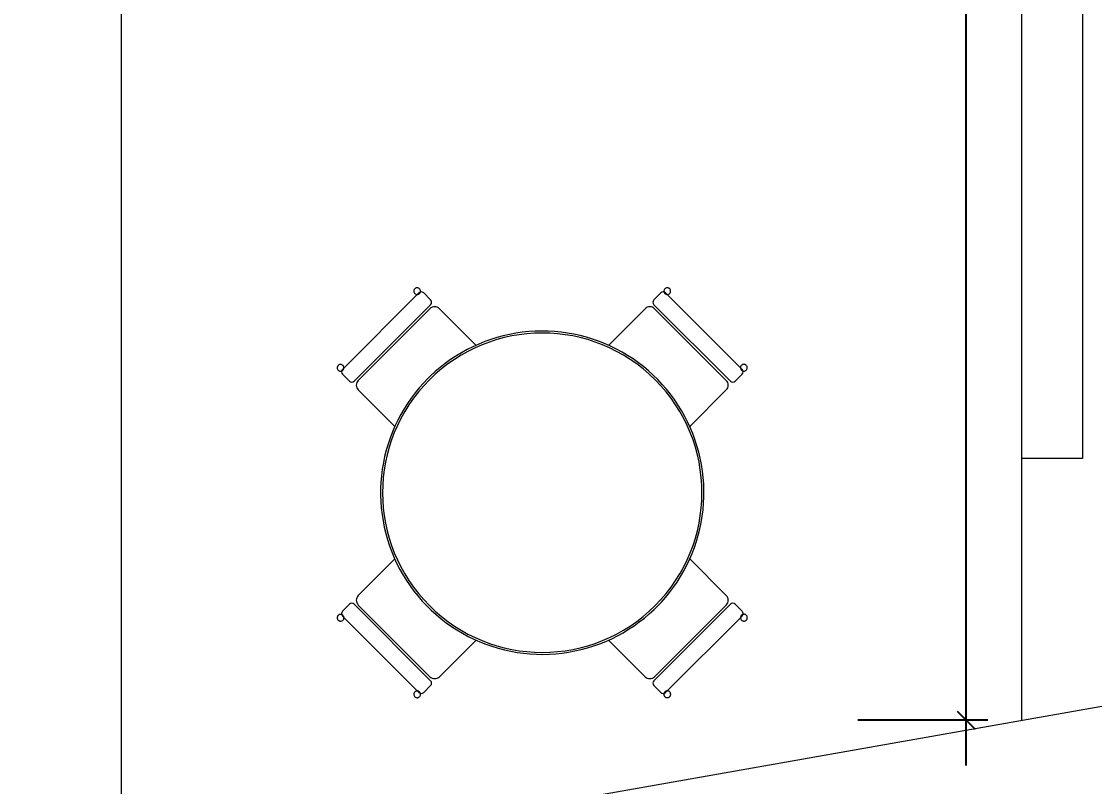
# Model space of a CAD drawing. Header units: inches. Extents: x 22 to 382261, y 22 to 371281.
# Drawn here: x 101888 to 105920, y 206569 to 209445 of the extents above; entities that cross this region are included whole.
import ezdxf

# ---------------------------------------------------------------- set-up
doc = ezdxf.new("R2010")
doc.units = ezdxf.units.IN
doc.header["$MEASUREMENT"] = 0
for name, color, linetype, lineweight in [('A-ANNO-DIMS', 211, 'Continuous', 9), ('A-FLOR', 192, 'Continuous', 9), ('I-FURN', 30, 'Continuous', 9), ('I-WALL', 2, 'Continuous', 9), ('Q-CASE', 31, 'Continuous', 9)]:
    doc.layers.add(name, color=color, linetype=linetype, lineweight=lineweight)
doc.styles.add('Arial_B', font='arialbd.ttf', dxfattribs={"height": 350.793651})
doc.dimstyles.new('2', dxfattribs={"dimscale": 304.8, "dimtxt": 346.888196, "dimasz": 0.221354, "dimexe": 1.338583, "dimexo": 0.0625, "dimgap": 0.278871, "dimtad": 1, "dimdec": 0, "dimzin": 0, "dimdsep": 46, "dimtxsty": 'Arial_B', "dimblk1": 'OBLIQUE', "dimblk2": 'OBLIQUE', "dimsah": 1, "dimcen": 0.09, "dimdle": 0.557743, "dimazin": 0, "dimtfac": 1, "dimtdec": 4, "dimtix": 1, "dimtmove": 0, "dimatfit": 3, "dimfxl": 0.557743, "dimfxlon": 1, "dimtvp": 1, "dimtolj": 1, "dimtzin": 0, "dimarcsym": 2})

# ---------------------------------------------------------------- blocks, each defined once
blk = doc.blocks.new('Casework 4 - Casework 4-487880-01-GROUND FLOOR DIM- PART A')
at = {"layer": 'Q-CASE'}
blk.add_line((-31011.1, -7260), (-21705.9, -5618.1), dxfattribs=at)
blk = doc.blocks.new('Table Dining 7 - 0002 Dining Table-796804-01-GROUND FLOOR DIM- PART A')
at = {"layer": 'I-FURN', "flags": 128}
for points in [[(607.5, 0), (607, 24.3), (605.6, 48.5), (603.1, 72.7), (599.7, 96.8), (595.4, 120.7), (590.1, 144.4), (583.8, 167.9), (576.7, 191.1), (568.6, 214), (559.5, 236.6), (549.6, 258.8), (538.8, 280.5), (527.2, 301.9), (514.7, 322.7), (501.4, 343), (487.3, 362.8), (472.4, 382), (456.7, 400.6), (440.3, 418.5), (423.2, 435.8), (405.5, 452.4), (387.1, 468.2), (368, 483.3), (348.4, 497.7), (328.2, 511.2), (307.5, 523.9), (286.3, 535.8), (264.7, 546.8), (242.6, 557), (220.1, 566.2), (197.3, 574.6), (174.2, 582), (150.8, 588.5), (127.1, 594.1), (103.3, 598.7), (79.2, 602.3), (55.1, 605), (30.8, 606.7), (6.6, 607.5), (-17.7, 607.2), (-42, 606), (-66.2, 603.9), (-90.3, 600.8), (-114.3, 596.7), (-138, 591.6), (-161.6, 585.6), (-184.9, 578.7), (-207.9, 570.8), (-230.5, 562.1), (-252.8, 552.4), (-274.7, 541.8), (-296.1, 530.4), (-317.1, 518.2), (-337.6, 505.1), (-357.5, 491.2), (-376.9, 476.5), (-395.6, 461), (-413.7, 444.8), (-431.2, 427.9), (-448, 410.3), (-464, 392.1), (-479.3, 373.2), (-493.9, 353.8), (-507.6, 333.7), (-520.6, 313.2), (-532.7, 292.1), (-543.9, 270.6), (-554.3, 248.6), (-563.8, 226.2), (-572.4, 203.5), (-580.1, 180.5), (-586.8, 157.1), (-592.6, 133.5), (-597.5, 109.7), (-601.4, 85.7), (-604.4, 61.6), (-606.3, 37.4), (-607.4, 13.1), (-607.5, 0)], [(-607.5, 0), (-607, -24.3), (-605.6, -48.5), (-603.1, -72.7), (-599.7, -96.8), (-595.4, -120.7), (-590.1, -144.4), (-583.8, -167.9), (-576.7, -191.1), (-568.6, -214), (-559.5, -236.6), (-549.6, -258.8), (-538.8, -280.5), (-527.2, -301.9), (-514.7, -322.7), (-501.4, -343), (-487.3, -362.8), (-472.4, -382), (-456.7, -400.6), (-440.3, -418.5), (-423.2, -435.8), (-405.5, -452.4), (-387.1, -468.2), (-368, -483.3), (-348.4, -497.7), (-328.2, -511.2), (-307.5, -523.9), (-286.3, -535.8), (-264.7, -546.8), (-242.6, -557), (-220.1, -566.2), (-197.3, -574.6), (-174.2, -582), (-150.8, -588.5), (-127.1, -594.1), (-103.3, -598.7), (-79.2, -602.3), (-55.1, -605), (-30.8, -606.7), (-6.6, -607.5), (17.7, -607.2), (42, -606), (66.2, -603.9), (90.3, -600.8), (114.3, -596.7), (138, -591.6), (161.6, -585.6), (184.9, -578.7), (207.9, -570.8), (230.5, -562.1), (252.8, -552.4), (274.7, -541.8), (296.1, -530.4), (317.1, -518.2), (337.6, -505.1), (357.5, -491.2), (376.9, -476.5), (395.6, -461), (413.7, -444.8), (431.2, -427.9), (448, -410.3), (464, -392.1), (479.3, -373.2), (493.9, -353.8), (507.6, -333.7), (520.6, -313.2), (532.7, -292.1), (543.9, -270.6), (554.3, -248.6), (563.8, -226.2), (572.4, -203.5), (580.1, -180.5), (586.8, -157.1), (592.6, -133.5), (597.5, -109.7), (601.4, -85.7), (604.4, -61.6), (606.3, -37.4), (607.4, -13.1), (607.5, 0)]]:
    blk.add_lwpolyline(points, dxfattribs=at)
at = {"layer": 'I-FURN'}
for start, end in [(360, 180), (360, 180), (180, 360), (180, 360)]:
    blk.add_arc((0, 0), 600, start, end, dxfattribs=at)
blk = doc.blocks.new('Chair-Breuer - Chair-Breuer-794005-01-GROUND FLOOR DIM- PART A')
at = {"layer": 'I-FURN'}
for p, q in [((-215.9, 67.6), (-215.9, -127)), ((215.9, -127), (215.9, 67.6)), ((-190.5, -152.4), (190.5, -152.4)), ((-215.9, -174), (-215.9, -210.9)), ((203.2, -161.3), (-203.2, -161.3)), ((215.9, -210.9), (215.9, -174)), ((-203.2, -223.6), (203.2, -223.6))]:
    blk.add_line(p, q, dxfattribs=at)
for centre, radius, start, end in [((-190.5, -127), 25.4, 180, 270), ((190.5, -127), 25.4, 270, 360), ((-203.2, -174), 12.7, 90, 180), ((203.2, -174), 12.7, 0, 90), ((-203.2, -210.9), 12.7, 180, 270), ((203.2, -210.9), 12.7, 270, 0)]:
    blk.add_arc(centre, radius, start, end, dxfattribs=at)
for points in [[(-203.5, -220.4), (-204.5, -220.4), (-206.5, -220.6), (-209.4, -221.7), (-212, -223.4), (-214.7, -226.5), (-216.6, -231.4), (-215.9, -236.9), (-213.6, -240.9), (-210.8, -243.6), (-207.3, -245.3), (-204.8, -245.7), (-203.5, -245.7)], [(-203.5, -245.7), (-202.4, -245.7), (-200.4, -245.4), (-197.5, -244.3), (-195, -242.6), (-192.2, -239.5), (-190.4, -234.6), (-191, -229.1), (-193.3, -225.1), (-196.2, -222.4), (-199.7, -220.7), (-202.2, -220.4), (-203.5, -220.4)], [(203.7, -220.4), (202.7, -220.4), (200.7, -220.6), (197.8, -221.7), (195.2, -223.4), (192.5, -226.5), (190.6, -231.4), (191.3, -236.9), (193.6, -240.9), (196.4, -243.6), (199.9, -245.3), (202.4, -245.7), (203.7, -245.7)], [(203.7, -245.7), (204.8, -245.7), (206.8, -245.4), (209.7, -244.3), (212.2, -242.6), (215, -239.5), (216.8, -234.6), (216.2, -229.1), (213.9, -225.1), (211.1, -222.4), (207.6, -220.7), (205, -220.4), (203.7, -220.4)]]:
    blk.add_open_spline(points, degree=3, knots=[0, 0, 0, 0, 0.076923, 0.153846, 0.230769, 0.307692, 0.461538, 0.615385, 0.711538, 0.807692, 0.903846, 1, 1, 1, 1], dxfattribs=at)
blk = doc.blocks.new('Chair-Breuer - Chair-Breuer-V104-01-GROUND FLOOR DIM- PART A')
at = {"layer": 'I-FURN'}
for p, q in [((-215.9, 67.5), (-215.9, -127)), ((215.9, -127), (215.9, 67.7)), ((-190.5, -152.4), (190.5, -152.4)), ((-215.9, -174), (-215.9, -210.9)), ((203.2, -161.3), (-203.2, -161.3)), ((215.9, -210.9), (215.9, -174)), ((-203.2, -223.6), (203.2, -223.6))]:
    blk.add_line(p, q, dxfattribs=at)
for centre, radius, start, end in [((-190.5, -127), 25.4, 180, 270), ((190.5, -127), 25.4, 270, 360), ((-203.2, -174), 12.7, 90, 180), ((203.2, -174), 12.7, 0, 90), ((-203.2, -210.9), 12.7, 180, 270), ((203.2, -210.9), 12.7, 270, 0)]:
    blk.add_arc(centre, radius, start, end, dxfattribs=at)
for points in [[(-203.5, -220.4), (-204.5, -220.4), (-206.5, -220.6), (-209.4, -221.7), (-212, -223.4), (-214.7, -226.5), (-216.6, -231.4), (-215.9, -236.9), (-213.6, -240.9), (-210.8, -243.6), (-207.3, -245.3), (-204.8, -245.7), (-203.5, -245.7)], [(-203.5, -245.7), (-202.4, -245.7), (-200.4, -245.4), (-197.5, -244.3), (-195, -242.6), (-192.2, -239.5), (-190.4, -234.6), (-191, -229.1), (-193.3, -225.1), (-196.2, -222.4), (-199.7, -220.7), (-202.2, -220.4), (-203.5, -220.4)], [(203.7, -220.4), (202.7, -220.4), (200.7, -220.6), (197.8, -221.7), (195.2, -223.4), (192.5, -226.5), (190.6, -231.4), (191.3, -236.9), (193.6, -240.9), (196.4, -243.6), (199.9, -245.3), (202.4, -245.7), (203.7, -245.7)], [(203.7, -245.7), (204.8, -245.7), (206.8, -245.4), (209.7, -244.3), (212.2, -242.6), (215, -239.5), (216.8, -234.6), (216.2, -229.1), (213.9, -225.1), (211.1, -222.4), (207.6, -220.7), (205, -220.4), (203.7, -220.4)]]:
    blk.add_open_spline(points, degree=3, knots=[0, 0, 0, 0, 0.076923, 0.153846, 0.230769, 0.307692, 0.461538, 0.615385, 0.711538, 0.807692, 0.903846, 1, 1, 1, 1], dxfattribs=at)
blk = doc.blocks.new('_Oblique')
at = {"color": 0, "linetype": 'ByBlock', "lineweight": -2}
blk.add_line((-0.5, -0.5), (0.5, 0.5), dxfattribs=at)
blk = doc.blocks.new('*D4430')
at = {"layer": 'A-ANNO-DIMS', "color": 0, "lineweight": -2, "transparency": 16777216}
for p, q in [((105437.8, 206648.5), (105437.8, 214892.4)), ((105518.8, 214722.4), (105029.8, 214722.4)), ((105518.8, 206818.5), (105029.8, 206818.5))]:
    blk.add_line(p, q, dxfattribs=at)
at = {"layer": 'Defpoints', "color": 0, "transparency": 16777216}
for p in [(105437.8, 214722.4), (105537.8, 214722.4), (105537.8, 206818.5)]:
    blk.add_point(p, dxfattribs=at)
at = {"layer": 'A-ANNO-DIMS', "color": 0, "lineweight": -2, "transparency": 16777216, "xscale": 67.46874999999999, "yscale": 67.46874999999999, "zscale": 67.46874999999999}
for p, rotation in [((105437.8, 214722.4), 90), ((105437.8, 206818.5), 270)]:
    blk.add_blockref('_Oblique', p, dxfattribs=dict(at, rotation=rotation))
at = {"layer": 'A-ANNO-DIMS', "color": 0, "transparency": 16777216, "insert": (105173.6, 210770.4), "char_height": 350.79, "width": 746.247, "attachment_point": 5, "rotation": 90, "style": 'Arial_B'}
blk.add_mtext('\\A1;7904', dxfattribs=at)

msp = doc.modelspace()

# ---------------------------------------------------------------- linework, layer by layer
at = {"layer": 'A-FLOR'}
for p, q in [((102264.3, 206222), (102264.3, 214722.4)), ((105644.7, 207802.4), (105644.7, 206818.5))]:
    msp.add_line(p, q, dxfattribs=at)
at = {"layer": 'I-WALL'}
for p, q in [((105644.7, 214722.4), (105644.7, 207802.4)), ((105874.7, 214722.4), (105874.7, 207802.4)), ((105874.7, 207802.4), (105644.7, 207802.4))]:
    msp.add_line(p, q, dxfattribs=at)

# ---------------------------------------------------------------- block references
at = {"layer": 'I-FURN'}
for name, p, rotation in [('Table Dining 7 - 0002 Dining Table-796804-01-GROUND FLOOR DIM- PART A', (103844.7, 207673.8), 315.0000000000001), ('Chair-Breuer - Chair-Breuer-794005-01-GROUND FLOOR DIM- PART A', (103395.7, 208122.8), 224.9999999999999), ('Chair-Breuer - Chair-Breuer-V104-01-GROUND FLOOR DIM- PART A', (104293.7, 208122.8), 134.9999999999999), ('Chair-Breuer - Chair-Breuer-V104-01-GROUND FLOOR DIM- PART A', (103395.7, 207224.8), 315.0000000000001), ('Chair-Breuer - Chair-Breuer-794005-01-GROUND FLOOR DIM- PART A', (104293.7, 207224.8), 45.00000000000001)]:
    msp.add_blockref(name, p, dxfattribs=dict(at, rotation=rotation))
at = {"layer": 'Q-CASE'}
msp.add_blockref('Casework 4 - Casework 4-487880-01-GROUND FLOOR DIM- PART A', (128413.5, 212624.2), dxfattribs=at)

# ---------------------------------------------------------------- dimensions: what is measured, and where the dimension line sits
at = {"layer": 'A-ANNO-DIMS'}
dim = msp.add_linear_dim(base=(105437.8, 214722.4), p1=(105537.8, 206818.5), p2=(105537.8, 214722.4), angle=90, dimstyle='2', override={"dimpost": '<>', "dimfxl": 7903.827551}, dxfattribs=at)
dim.commit()
dim.dimension.update_dxf_attribs({"geometry": '*D4430', "text_midpoint": (105173.6, 210770.4)})

doc.saveas('drawing.dxf')
